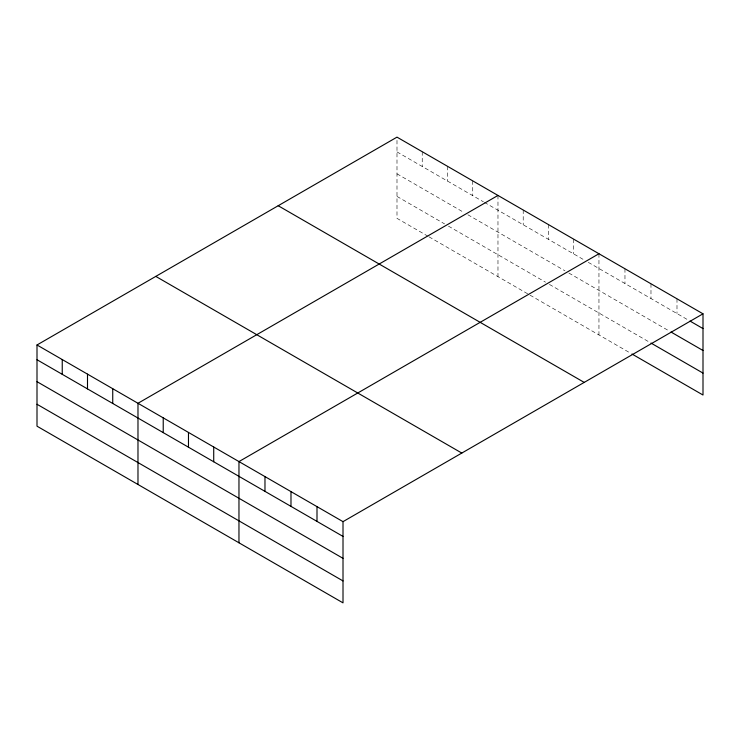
<?xml version="1.0" encoding="UTF-8"?>
<svg xmlns="http://www.w3.org/2000/svg" width="740" height="740" viewBox="0 0 740 740"><rect width="100%" height="100%" fill="white"/><g stroke="black" fill="none" stroke-linecap="round" stroke-linejoin="round"><path stroke-width="0.56" stroke-dasharray="3.7 2.78" d="M428.062 236.282L396.992 218.346L396.992 137.141M396.992 151.904L483.405 201.798M484.376 202.362L584.396 260.101M588.272 262.339L687.996 319.911M396.992 173.826L463.989 212.51M467.874 214.757L564.971 270.812M568.857 273.051L668.988 330.863M396.992 196.424L444.574 223.887M448.459 226.135L545.556 282.19M549.441 284.428L649.979 342.481M429.034 236.846L529.045 294.585M530.016 295.149L630.97 353.433M676.989 298.803L676.989 313.557M650.978 283.781L650.978 298.544M624.967 268.768L624.967 283.522M598.956 253.746L598.956 334.952M573.713 239.168L573.713 253.931M548.47 224.599L548.47 239.353M523.217 210.021L523.217 224.784M497.974 195.443L497.974 276.649M472.731 180.875L472.731 195.628M447.487 166.297L447.487 181.06M422.235 151.719L422.235 166.482"/><path stroke-width="1.11" d="M703 313.815L396.992 137.141L37 344.979L37 426.185L343.009 602.86L343.009 521.654L703 313.815L703 395.021L631.969 354.007M497.974 195.443L137.982 403.282L137.982 484.487M598.956 253.746L238.964 461.584L238.964 542.79M689.995 321.068L703 328.579M670.986 332.019L703 350.501M650.978 343.055L703 373.089M278.194 205.729L584.202 382.404M155.798 276.399L461.806 453.065M37 344.979L343.009 521.654M37 359.742L343.009 536.417M37 381.674L343.009 558.339M37 404.262L343.009 580.928M316.998 506.641L316.998 521.395M290.986 491.619L290.986 506.382M264.976 476.606L264.976 491.36M213.721 447.016L213.721 461.769M188.478 432.438L188.478 447.2M163.226 417.86L163.226 432.623M112.739 388.713L112.739 403.467M87.496 374.135L87.496 388.898M62.243 359.557L62.243 374.32"/></g></svg>
